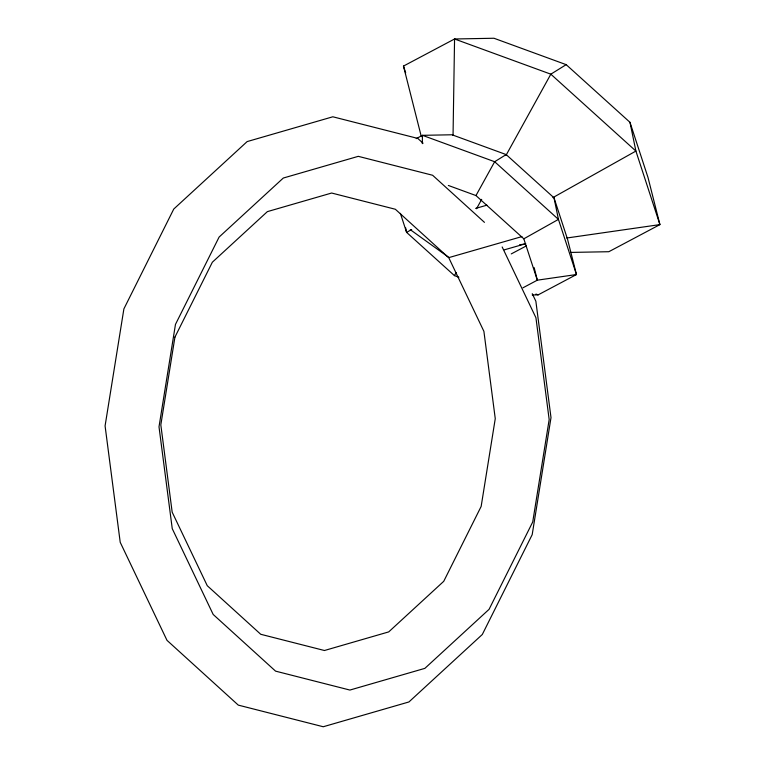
<?xml version="1.0" encoding="UTF-8"?>
<svg xmlns="http://www.w3.org/2000/svg" width="765" height="765" viewBox="0 0 765 765"><rect width="100%" height="100%" fill="white"/><g stroke="black" fill="none" stroke-linecap="round" stroke-linejoin="round"><path stroke-width="1.15" d="M422.318 143.648L422.452 135.329L452.01 134.774L506.162 154.578L554.013 197.829L567.525 239.187L576.466 274.539L538.149 294.869L532.239 294.984M453.043 135.491L454.563 38.986L493.97 38.25L566.177 64.652L629.977 122.314L647.993 177.461L659.918 224.604L608.825 251.714L570.604 252.421M554.013 197.829L558.45 219.392L576.466 274.539L537.326 280.172L523.815 238.814L475.973 195.563L494.659 161.721L506.162 154.578M476.519 208.74L481.701 199.349M505.904 155.544L550.829 74.176L566.177 64.652M458.857 277.236L454.439 275.62L456.141 272.55M411.685 229.519L406.598 232.378L400.382 213.368M552.875 197.619L635.897 151.068L629.977 122.314M523.815 238.814L558.45 219.392L494.659 161.721L422.452 135.329L416.236 138.628M421.324 136.648L403.471 66.086L454.563 38.986L550.829 74.176L635.897 151.068L659.918 224.604L566.75 238.011M511.25 253.913L526.368 245.89M522.964 287.793L537.326 280.172L534.161 267.626M475.62 208.415L486.903 205.173M521.94 236.586L449.026 257.556L410.298 229.682M504.307 249.849L525.737 243.691M519.578 244.8L525.469 243.949M448.338 185.455L475.973 195.563M535.93 294.056L538.149 294.869M454.439 275.62L406.598 232.378L405.66 227.836M423.074 143.208L417.786 138.417L332.832 116.787L247.143 141.582L173.77 209.036L123.892 308.878L105.082 425.904L120.22 542.308L166.999 640.353L238.288 705.12L323.251 726.75L408.94 701.954L482.304 634.491L532.191 534.649L551.001 417.623L535.863 301.228L532.258 293.684M484.455 222.357L432.617 175.262L358.288 156.337L283.308 178.035L219.106 237.064L175.462 324.417L159.005 426.822L172.249 528.663L213.177 614.458L275.563 671.135L349.901 690.059L424.871 668.361L489.074 609.332L532.727 521.969L549.174 419.574L535.93 317.724L502.165 246.952M403.471 66.086L405.689 72.876M174.927 337.097L160.822 424.871L172.173 512.168L207.258 585.703L260.731 634.281L324.446 650.508L388.716 631.9L443.738 581.314L481.156 506.43L495.261 418.665L483.901 331.36L448.826 257.824L395.352 209.256L331.637 193.029L267.368 211.628L212.345 262.223L174.927 337.097"/></g></svg>
